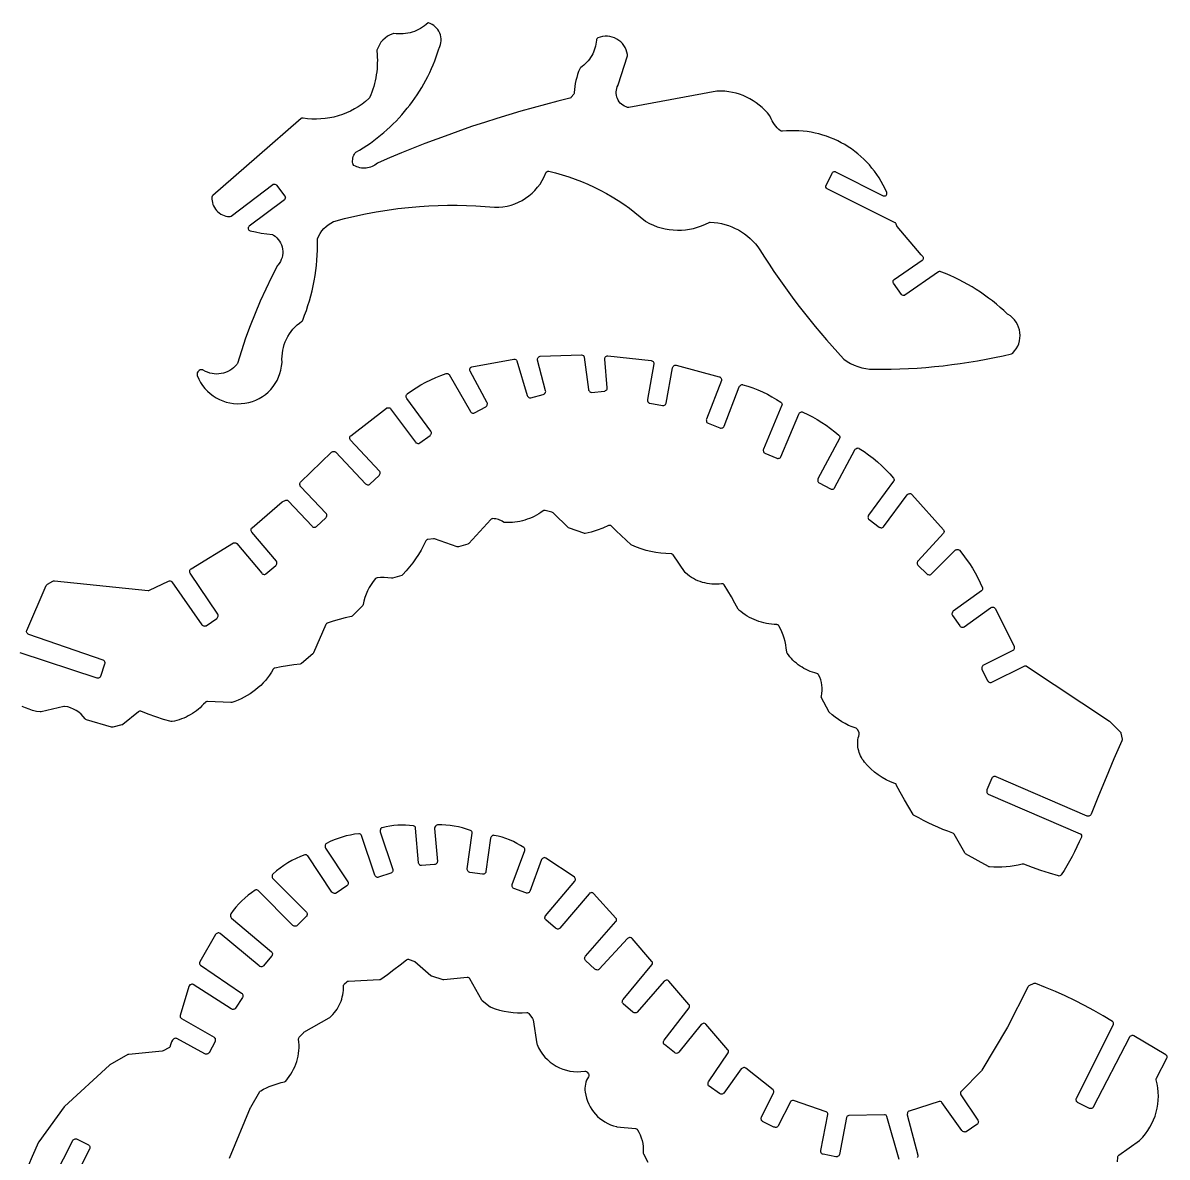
# Model space of a CAD drawing. Header units: millimetres. Extents: x -589 to -2, y 2 to 749.
# Drawn here: x -196.9 to -15.7, y 569.4 to 749 of the extents above; entities that cross this region are included whole.
import ezdxf

# ---------------------------------------------------------------- set-up
doc = ezdxf.new("R2010")
doc.units = ezdxf.units.MM
doc.header["$MEASUREMENT"] = 0

msp = doc.modelspace()

# ---------------------------------------------------------------- linework, layer by layer
for points in [[(-169.27, 693.27), (-169.25, 693.18), (-169.01, 692.62), (-168.72, 692.09), (-168.4, 691.6), (-168.03, 691.13), (-167.64, 690.7), (-167.2, 690.31), (-166.74, 689.96), (-166.25, 689.65), (-165.74, 689.38), (-165.21, 689.15), (-164.65, 688.97), (-164.08, 688.83), (-163.5, 688.74), (-162.91, 688.7), (-162.31, 688.72), (-161.7, 688.79), (-161.1, 688.9), (-160.53, 689.07), (-159.97, 689.28), (-159.44, 689.54), (-158.94, 689.84), (-158.47, 690.18), (-158.03, 690.56), (-157.62, 690.97), (-157.25, 691.41), (-156.92, 691.89), (-156.62, 692.39), (-156.37, 692.92), (-156.16, 693.47), (-156, 694.04), (-155.89, 694.63), (-155.83, 695.24), (-155.82, 695.29), (-155.84, 695.77), (-155.83, 696.24), (-155.78, 696.71), (-155.71, 697.18), (-155.61, 697.63), (-155.48, 698.08), (-155.32, 698.52), (-155.13, 698.95), (-154.91, 699.36), (-154.67, 699.76), (-154.4, 700.14), (-154.11, 700.5), (-153.79, 700.85), (-153.45, 701.18), (-153.08, 701.48), (-152.69, 701.76), (-152.61, 701.84), (-152.55, 701.94), (-152.25, 702.7), (-151.97, 703.47), (-151.72, 704.24), (-151.48, 705.02), (-151.26, 705.8), (-151.06, 706.59), (-150.88, 707.39), (-150.73, 708.18), (-150.59, 708.98), (-150.48, 709.79), (-150.38, 710.6), (-150.31, 711.41), (-150.25, 712.22), (-150.22, 713.03), (-150.21, 713.85), (-150.22, 714.66), (-150.2, 714.82), (-150.01, 715.26), (-149.77, 715.67), (-149.51, 716.06), (-149.2, 716.43), (-148.86, 716.76), (-148.5, 717.05), (-148.1, 717.31), (-147.68, 717.54), (-147.61, 717.56), (-145.95, 718.01), (-144.28, 718.41), (-142.59, 718.77), (-140.9, 719.09), (-139.2, 719.37), (-137.5, 719.6), (-135.79, 719.79), (-134.07, 719.94), (-132.58, 720.04), (-131.1, 720.1), (-129.61, 720.13), (-128.12, 720.13), (-126.63, 720.09), (-125.14, 720.03), (-123.66, 719.93), (-122.18, 719.8), (-121.51, 719.81), (-120.85, 719.88), (-120.2, 719.99), (-119.57, 720.15), (-118.96, 720.35), (-118.37, 720.61), (-117.79, 720.9), (-117.25, 721.24), (-116.73, 721.61), (-116.24, 722.03), (-115.78, 722.48), (-115.36, 722.97), (-114.97, 723.49), (-114.62, 724.05), (-114.31, 724.63), (-114.05, 725.25), (-113.98, 725.37), (-113.86, 725.46), (-113.73, 725.51), (-113.58, 725.5), (-112.52, 725.24), (-111.47, 724.94), (-110.43, 724.62), (-109.4, 724.26), (-108.39, 723.87), (-107.39, 723.45), (-106.4, 723), (-105.43, 722.51), (-104.47, 722), (-103.53, 721.46), (-102.61, 720.89), (-101.7, 720.29), (-100.82, 719.66), (-99.95, 719), (-99.1, 718.31), (-98.28, 717.6), (-98.21, 717.55), (-97.63, 717.24), (-97.03, 716.96), (-96.41, 716.73), (-95.79, 716.54), (-95.16, 716.39), (-94.52, 716.28), (-93.88, 716.21), (-93.23, 716.18), (-92.58, 716.19), (-91.94, 716.24), (-91.3, 716.34), (-90.66, 716.47), (-90.03, 716.64), (-89.41, 716.86), (-88.8, 717.11), (-88.21, 717.41), (-88.11, 717.44), (-88.01, 717.45), (-87.42, 717.41), (-86.84, 717.34), (-86.26, 717.23), (-85.7, 717.09), (-85.14, 716.92), (-84.6, 716.71), (-84.08, 716.47), (-83.56, 716.21), (-83.07, 715.91), (-82.59, 715.59), (-82.13, 715.24), (-81.69, 714.86), (-81.28, 714.45), (-80.88, 714.02), (-80.51, 713.56), (-80.17, 713.08), (-79.44, 711.92), (-78.69, 710.78), (-77.94, 709.65), (-77.16, 708.52), (-76.38, 707.41), (-75.58, 706.3), (-74.77, 705.2), (-73.95, 704.12), (-73.11, 703.04), (-72.26, 701.97), (-71.4, 700.92), (-70.53, 699.87), (-69.64, 698.84), (-68.74, 697.81), (-67.83, 696.79), (-66.9, 695.79), (-66.85, 695.75), (-66.33, 695.39), (-65.79, 695.07), (-65.22, 694.8), (-64.63, 694.58), (-64.03, 694.41), (-63.41, 694.28), (-62.79, 694.2), (-62.15, 694.18), (-60.77, 694.17), (-59.4, 694.19), (-58.02, 694.22), (-56.64, 694.28), (-55.27, 694.36), (-53.9, 694.46), (-52.53, 694.58), (-51.16, 694.73), (-49.79, 694.89), (-48.43, 695.07), (-47.06, 695.28), (-45.71, 695.51), (-44.35, 695.75), (-43, 696.02), (-41.65, 696.31), (-40.31, 696.62), (-40.21, 696.66), (-40.12, 696.72), (-39.82, 697.06), (-39.56, 697.42), (-39.34, 697.8), (-39.17, 698.21), (-39.05, 698.64), (-38.98, 699.08), (-38.95, 699.52), (-38.98, 699.97), (-39.06, 700.42), (-39.19, 700.84), (-39.37, 701.25), (-39.59, 701.63), (-39.85, 701.99), (-40.16, 702.31), (-40.5, 702.6), (-40.87, 702.85), (-40.94, 702.9), (-41.51, 703.44), (-42.1, 703.96), (-42.7, 704.47), (-43.32, 704.97), (-43.94, 705.44), (-44.58, 705.91), (-45.23, 706.35), (-45.89, 706.78), (-46.56, 707.2), (-47.23, 707.59), (-47.92, 707.97), (-48.62, 708.33), (-49.33, 708.68), (-50.05, 709.01), (-50.77, 709.32), (-51.51, 709.61), (-51.6, 709.64), (-51.69, 709.64), (-51.79, 709.62), (-51.87, 709.57), (-57.2, 705.9), (-57.27, 705.86), (-57.35, 705.84), (-57.5, 705.84), (-57.64, 705.89), (-57.7, 705.94), (-57.76, 706), (-59, 707.81), (-59.04, 707.88), (-59.06, 707.95), (-59.07, 708.03), (-59.07, 708.11), (-59.05, 708.19), (-59.01, 708.26), (-58.96, 708.32), (-58.9, 708.36), (-54.44, 711.44), (-54.37, 711.5), (-54.32, 711.57), (-54.28, 711.65), (-54.27, 711.74), (-54.27, 711.83), (-54.3, 711.92), (-54.34, 712), (-54.4, 712.07), (-54.57, 712.22), (-54.61, 712.26), (-58.41, 716.76), (-58.46, 716.82), (-58.49, 716.89), (-58.56, 717.12), (-58.59, 717.19), (-58.64, 717.26), (-58.7, 717.32), (-58.76, 717.36), (-69.51, 722.74), (-69.58, 722.78), (-69.63, 722.84), (-69.71, 722.97), (-69.73, 723.12), (-69.72, 723.19), (-69.69, 723.27), (-68.72, 725.23), (-68.67, 725.3), (-68.62, 725.36), (-68.55, 725.41), (-68.48, 725.44), (-68.4, 725.46), (-68.32, 725.46), (-68.25, 725.45), (-68.18, 725.42), (-60.62, 721.64), (-60.51, 721.61), (-60.4, 721.61), (-60.29, 721.63), (-60.19, 721.69), (-60.11, 721.78), (-60.06, 721.89), (-60.04, 722), (-60.06, 722.12), (-60.33, 722.73), (-60.63, 723.32), (-60.94, 723.89), (-61.28, 724.45), (-61.63, 724.99), (-62.01, 725.51), (-62.41, 726.02), (-62.82, 726.5), (-63.25, 726.97), (-63.7, 727.43), (-64.17, 727.86), (-64.65, 728.27), (-65.15, 728.66), (-65.66, 729.04), (-66.18, 729.39), (-66.72, 729.72), (-67.27, 730.03), (-67.84, 730.32), (-68.41, 730.58), (-69, 730.82), (-69.59, 731.04), (-70.2, 731.24), (-70.81, 731.41), (-71.43, 731.56), (-72.06, 731.69), (-72.69, 731.79), (-73.33, 731.86), (-73.98, 731.91), (-74.63, 731.93), (-75.29, 731.93), (-75.94, 731.9), (-76.6, 731.84), (-76.75, 731.85), (-76.88, 731.92), (-77.16, 732.14), (-77.41, 732.38), (-77.65, 732.64), (-77.87, 732.91), (-78.06, 733.2), (-78.24, 733.51), (-78.39, 733.83), (-78.52, 734.16), (-78.58, 734.26), (-78.96, 734.73), (-79.37, 735.18), (-79.8, 735.59), (-80.26, 735.99), (-80.73, 736.35), (-81.22, 736.68), (-81.74, 736.98), (-82.27, 737.25), (-82.81, 737.49), (-83.37, 737.69), (-83.93, 737.86), (-84.51, 738), (-85.1, 738.1), (-85.7, 738.17), (-86.3, 738.2), (-86.91, 738.2), (-86.97, 738.19), (-100.93, 735.6), (-101.1, 735.62), (-101.36, 735.7), (-101.62, 735.82), (-101.85, 735.96), (-102.07, 736.12), (-102.27, 736.31), (-102.45, 736.52), (-102.6, 736.75), (-102.72, 737), (-102.82, 737.26), (-102.88, 737.53), (-102.92, 737.8), (-102.92, 738.08), (-102.89, 738.35), (-102.83, 738.62), (-102.74, 738.88), (-102.62, 739.13), (-102.58, 739.21), (-101.15, 743.79), (-101.14, 743.89), (-101.15, 743.98), (-101.22, 744.36), (-101.34, 744.73), (-101.5, 745.08), (-101.7, 745.4), (-101.93, 745.71), (-102.2, 745.98), (-102.5, 746.23), (-102.82, 746.44), (-103.17, 746.61), (-103.54, 746.74), (-103.91, 746.83), (-104.29, 746.87), (-104.67, 746.87), (-105.06, 746.83), (-105.43, 746.75), (-105.8, 746.62), (-105.9, 746.56), (-105.97, 746.48), (-106.03, 746.39), (-106.05, 746.28), (-106.08, 745.95), (-106.13, 745.62), (-106.2, 745.31), (-106.28, 744.99), (-106.39, 744.68), (-106.51, 744.38), (-106.64, 744.09), (-106.79, 743.81), (-106.96, 743.53), (-107.14, 743.27), (-107.34, 743.01), (-107.56, 742.77), (-107.78, 742.54), (-108.02, 742.32), (-108.28, 742.11), (-108.54, 741.92), (-108.62, 741.84), (-108.68, 741.74), (-108.87, 741.29), (-109.03, 740.82), (-109.17, 740.36), (-109.29, 739.88), (-109.39, 739.41), (-109.47, 738.92), (-109.53, 738.44), (-109.56, 737.95), (-109.59, 737.83), (-109.64, 737.73), (-110.02, 737.24), (-110.11, 737.15), (-110.23, 737.09), (-112.18, 736.6), (-114.12, 736.1), (-116.06, 735.57), (-117.99, 735.02), (-119.92, 734.45), (-121.84, 733.86), (-123.75, 733.25), (-125.65, 732.62), (-127.55, 731.97), (-129.44, 731.29), (-131.33, 730.6), (-133.2, 729.89), (-135.07, 729.15), (-136.93, 728.4), (-138.79, 727.63), (-140.63, 726.83), (-140.73, 726.78), (-140.93, 726.62), (-141.14, 726.48), (-141.36, 726.35), (-141.58, 726.24), (-141.81, 726.16), (-142.05, 726.09), (-142.29, 726.03), (-142.53, 726), (-142.77, 725.99), (-143.02, 726), (-143.26, 726.02), (-143.51, 726.07), (-143.75, 726.13), (-143.98, 726.22), (-144.21, 726.32), (-144.44, 726.44), (-144.55, 726.56), (-144.59, 726.63), (-144.62, 726.71), (-144.65, 726.93), (-144.66, 727.16), (-144.64, 727.38), (-144.61, 727.6), (-144.55, 727.82), (-144.47, 728.03), (-144.36, 728.23), (-144.24, 728.42), (-144.19, 728.48), (-144.12, 728.52), (-143.54, 728.87), (-142.96, 729.22), (-142.39, 729.59), (-141.84, 729.98), (-141.29, 730.37), (-140.75, 730.78), (-140.23, 731.2), (-139.71, 731.63), (-139.21, 732.07), (-138.71, 732.52), (-138.23, 732.99), (-137.76, 733.46), (-137.3, 733.95), (-136.85, 734.44), (-136.42, 734.95), (-135.99, 735.47), (-135.58, 735.99), (-135.18, 736.53), (-134.79, 737.07), (-134.42, 737.63), (-134.06, 738.19), (-133.71, 738.76), (-133.37, 739.34), (-133.05, 739.93), (-132.74, 740.53), (-132.45, 741.13), (-132.17, 741.75), (-131.9, 742.37), (-131.65, 742.99), (-131.41, 743.63), (-131.19, 744.27), (-130.98, 744.91), (-130.96, 744.98), (-130.83, 745.26), (-130.73, 745.56), (-130.67, 745.86), (-130.64, 746.17), (-130.64, 746.48), (-130.68, 746.79), (-130.75, 747.09), (-130.86, 747.38), (-130.99, 747.66), (-131.16, 747.93), (-131.35, 748.17), (-131.57, 748.38), (-131.81, 748.58), (-132.07, 748.74), (-132.35, 748.88), (-132.65, 748.98), (-132.68, 748.99), (-132.71, 748.98), (-132.99, 748.74), (-133.28, 748.51), (-133.58, 748.3), (-133.89, 748.11), (-134.21, 747.94), (-134.54, 747.78), (-134.87, 747.64), (-135.21, 747.53), (-135.56, 747.43), (-135.92, 747.35), (-136.28, 747.29), (-136.64, 747.25), (-137, 747.24), (-137.37, 747.24), (-137.73, 747.26), (-138.1, 747.31), (-138.2, 747.31), (-138.29, 747.28), (-138.73, 747.1), (-139.14, 746.87), (-139.51, 746.59), (-139.85, 746.28), (-140.16, 745.93), (-140.42, 745.54), (-140.63, 745.12), (-140.8, 744.68), (-140.81, 744.6), (-140.81, 744.52), (-140.77, 744.05), (-140.74, 743.58), (-140.73, 743.11), (-140.74, 742.64), (-140.76, 742.17), (-140.79, 741.7), (-140.84, 741.23), (-140.91, 740.76), (-140.99, 740.3), (-141.08, 739.84), (-141.19, 739.38), (-141.31, 738.93), (-141.45, 738.48), (-141.61, 738.03), (-141.77, 737.59), (-141.96, 737.15), (-142.06, 737.03), (-142.6, 736.56), (-143.16, 736.13), (-143.75, 735.73), (-144.35, 735.37), (-144.97, 735.04), (-145.61, 734.75), (-146.26, 734.49), (-146.92, 734.27), (-147.6, 734.09), (-148.28, 733.95), (-148.98, 733.85), (-149.68, 733.79), (-150.38, 733.76), (-151.09, 733.78), (-151.79, 733.83), (-152.5, 733.93), (-152.59, 733.93), (-152.67, 733.92), (-152.75, 733.89), (-152.82, 733.84), (-159.81, 727.76), (-166.78, 721.68), (-166.84, 721.62), (-166.88, 721.55), (-166.93, 721.4), (-166.93, 721.11), (-166.9, 720.83), (-166.84, 720.54), (-166.76, 720.27), (-166.66, 720.01), (-166.52, 719.75), (-166.37, 719.51), (-166.18, 719.29), (-165.98, 719.08), (-165.76, 718.9), (-165.52, 718.74), (-165.27, 718.6), (-165, 718.49), (-164.73, 718.41), (-164.45, 718.35), (-164.16, 718.32), (-164.02, 718.34), (-163.9, 718.41), (-157.28, 723.4), (-157.21, 723.44), (-157.13, 723.47), (-156.98, 723.48), (-156.83, 723.43), (-156.77, 723.39), (-156.71, 723.33), (-155.39, 721.57), (-155.34, 721.5), (-155.32, 721.43), (-155.3, 721.35), (-155.31, 721.27), (-155.32, 721.2), (-155.36, 721.13), (-155.4, 721.07), (-155.46, 721.01), (-161.03, 716.79), (-161.11, 716.72), (-161.17, 716.62), (-161.19, 716.51), (-161.18, 716.4), (-161.14, 716.29), (-161.08, 716.2), (-160.99, 716.13), (-160.88, 716.09), (-160.01, 715.9), (-159.13, 715.73), (-158.24, 715.59), (-157.35, 715.47), (-157.26, 715.45), (-157.18, 715.41), (-156.9, 715.21), (-156.65, 714.98), (-156.42, 714.73), (-156.22, 714.46), (-156.05, 714.17), (-155.91, 713.86), (-155.81, 713.54), (-155.74, 713.2), (-155.71, 712.86), (-155.71, 712.52), (-155.75, 712.18), (-155.83, 711.85), (-155.94, 711.53), (-156.09, 711.22), (-156.26, 710.93), (-156.47, 710.66), (-156.52, 710.59), (-157.49, 708.73), (-158.4, 706.83), (-159.27, 704.92), (-160.09, 702.99), (-160.87, 701.04), (-161.59, 699.07), (-162.27, 697.08), (-162.9, 695.07), (-162.93, 695), (-162.97, 694.93), (-163.23, 694.65), (-163.5, 694.39), (-163.79, 694.16), (-164.1, 693.96), (-164.43, 693.79), (-164.77, 693.66), (-165.11, 693.55), (-165.47, 693.47), (-165.82, 693.42), (-166.19, 693.41), (-166.55, 693.43), (-166.91, 693.48), (-167.27, 693.56), (-167.62, 693.68), (-167.97, 693.83), (-168.3, 694.01), (-168.38, 694.06), (-168.47, 694.08), (-168.63, 694.08), (-168.79, 694.05), (-168.94, 693.98), (-169.07, 693.88), (-169.17, 693.74), (-169.24, 693.6), (-169.27, 693.44), (-169.27, 693.27)], [(-126.08, 694.2), (-126.05, 694.32), (-125.98, 694.43), (-125.88, 694.5), (-125.77, 694.54), (-119.1, 695.77), (-118.95, 695.76), (-118.81, 695.71), (-118.7, 695.61), (-118.64, 695.48), (-117, 690.01), (-116.96, 689.92), (-116.91, 689.84), (-116.81, 689.74), (-116.73, 689.68), (-116.63, 689.64), (-116.53, 689.63), (-116.43, 689.64), (-114.47, 690.17), (-114.37, 690.21), (-114.28, 690.27), (-114.19, 690.36), (-114.13, 690.44), (-114.09, 690.54), (-114.08, 690.64), (-114.09, 690.74), (-115.37, 695.6), (-115.39, 695.72), (-115.36, 695.83), (-115.32, 695.94), (-115.26, 696.05), (-115.18, 696.13), (-115.08, 696.19), (-114.96, 696.22), (-108.39, 696.45), (-108.24, 696.42), (-108.11, 696.35), (-108.02, 696.23), (-107.98, 696.09), (-107.32, 690.96), (-107.29, 690.87), (-107.25, 690.79), (-107.16, 690.69), (-107.09, 690.61), (-107.01, 690.55), (-106.91, 690.52), (-106.8, 690.51), (-104.79, 690.7), (-104.69, 690.72), (-104.59, 690.78), (-104.49, 690.85), (-104.41, 690.92), (-104.36, 691), (-104.33, 691.1), (-104.32, 691.2), (-104.73, 695.77), (-104.72, 695.87), (-104.69, 695.98), (-104.64, 696.09), (-104.56, 696.19), (-104.47, 696.26), (-104.36, 696.29), (-104.23, 696.29), (-97.37, 695.54), (-97.26, 695.51), (-97.17, 695.45), (-97.08, 695.37), (-97, 695.3), (-96.95, 695.2), (-96.93, 695.1), (-96.93, 695), (-97.95, 689.35), (-97.96, 689.25), (-97.94, 689.15), (-97.88, 689.02), (-97.84, 688.93), (-97.77, 688.86), (-97.68, 688.8), (-97.58, 688.77), (-95.58, 688.41), (-95.48, 688.41), (-95.38, 688.43), (-95.25, 688.47), (-95.16, 688.52), (-95.09, 688.59), (-95.03, 688.68), (-95, 688.77), (-93.99, 694.39), (-93.95, 694.49), (-93.89, 694.58), (-93.82, 694.67), (-93.73, 694.74), (-93.63, 694.79), (-93.53, 694.81), (-93.41, 694.8), (-86.61, 692.99), (-86.5, 692.95), (-86.41, 692.88), (-86.34, 692.79), (-86.28, 692.7), (-86.24, 692.59), (-86.23, 692.49), (-86.26, 692.38), (-88.62, 686.25), (-88.65, 686.14), (-88.64, 686.04), (-88.62, 685.93), (-88.59, 685.82), (-88.54, 685.73), (-88.46, 685.66), (-88.37, 685.61), (-86.48, 684.88), (-86.38, 684.85), (-86.28, 684.85), (-86.15, 684.88), (-86.05, 684.91), (-85.96, 684.96), (-85.89, 685.04), (-85.84, 685.13), (-83.43, 691.38), (-83.38, 691.48), (-83.31, 691.56), (-83.19, 691.65), (-83.11, 691.7), (-83.03, 691.73), (-82.93, 691.74), (-82.84, 691.72), (-82.05, 691.48), (-81.26, 691.21), (-80.49, 690.9), (-79.73, 690.57), (-78.98, 690.21), (-78.25, 689.82), (-77.53, 689.4), (-76.83, 688.95), (-76.73, 688.85), (-76.67, 688.73), (-76.66, 688.6), (-76.68, 688.46), (-79.59, 681.5), (-79.62, 681.4), (-79.62, 681.3), (-79.6, 681.18), (-79.58, 681.07), (-79.52, 680.98), (-79.45, 680.91), (-79.36, 680.86), (-77.5, 680.08), (-77.39, 680.05), (-77.28, 680.05), (-77.16, 680.07), (-77.05, 680.09), (-76.96, 680.15), (-76.89, 680.22), (-76.83, 680.31), (-74.01, 687.08), (-73.95, 687.18), (-73.87, 687.26), (-73.76, 687.34), (-73.66, 687.39), (-73.56, 687.42), (-73.45, 687.41), (-73.35, 687.39), (-72.58, 687.02), (-71.83, 686.63), (-71.09, 686.21), (-70.36, 685.76), (-69.66, 685.29), (-68.97, 684.79), (-68.3, 684.26), (-67.65, 683.71), (-67.56, 683.6), (-67.52, 683.48), (-67.52, 683.35), (-67.57, 683.22), (-70.96, 676.84), (-70.99, 676.75), (-71, 676.64), (-71, 676.51), (-70.98, 676.41), (-70.94, 676.32), (-70.88, 676.24), (-70.8, 676.17), (-68.99, 675.23), (-68.9, 675.19), (-68.79, 675.18), (-68.67, 675.19), (-68.56, 675.2), (-68.47, 675.25), (-68.39, 675.31), (-68.33, 675.39), (-65.11, 681.41), (-65.05, 681.51), (-64.96, 681.58), (-64.82, 681.65), (-64.72, 681.69), (-64.62, 681.7), (-64.52, 681.69), (-64.42, 681.64), (-63.67, 681.14), (-62.94, 680.62), (-62.23, 680.07), (-61.54, 679.49), (-60.87, 678.88), (-60.22, 678.26), (-59.6, 677.6), (-59, 676.93), (-58.93, 676.81), (-58.9, 676.68), (-58.92, 676.55), (-58.98, 676.43), (-62.96, 671.06), (-63.01, 670.97), (-63.04, 670.87), (-63.05, 670.74), (-63.04, 670.64), (-63.01, 670.54), (-62.96, 670.45), (-62.88, 670.38), (-61.26, 669.17), (-61.16, 669.12), (-61.06, 669.09), (-60.94, 669.08), (-60.83, 669.08), (-60.73, 669.11), (-60.64, 669.17), (-60.57, 669.24), (-56.82, 674.28), (-56.75, 674.37), (-56.65, 674.43), (-56.53, 674.46), (-56.42, 674.49), (-56.3, 674.48), (-56.2, 674.44), (-56.11, 674.36), (-51.09, 668.75), (-51.01, 668.62), (-50.99, 668.48), (-51.02, 668.34), (-51.1, 668.21), (-55.12, 663.86), (-55.18, 663.78), (-55.22, 663.69), (-55.25, 663.55), (-55.26, 663.45), (-55.24, 663.35), (-55.2, 663.25), (-55.14, 663.17), (-53.7, 661.75), (-53.61, 661.69), (-53.51, 661.65), (-53.38, 661.61), (-53.28, 661.6), (-53.19, 661.62), (-53.1, 661.66), (-53.02, 661.72), (-49.3, 665.49), (-49.21, 665.56), (-49.1, 665.59), (-48.95, 665.63), (-48.84, 665.64), (-48.74, 665.62), (-48.64, 665.57), (-48.56, 665.5), (-48.01, 664.82), (-47.49, 664.12), (-46.99, 663.4), (-46.52, 662.67), (-46.08, 661.92), (-45.66, 661.15), (-45.28, 660.37), (-44.92, 659.57), (-44.89, 659.43), (-44.9, 659.3), (-44.96, 659.18), (-45.06, 659.08), (-49.54, 655.86), (-49.62, 655.79), (-49.67, 655.7), (-49.72, 655.57), (-49.75, 655.47), (-49.75, 655.37), (-49.73, 655.27), (-49.68, 655.18), (-48.5, 653.53), (-48.43, 653.46), (-48.33, 653.41), (-48.22, 653.36), (-48.12, 653.33), (-48.02, 653.32), (-47.92, 653.35), (-47.83, 653.39), (-43.63, 656.41), (-43.53, 656.46), (-43.42, 656.48), (-43.29, 656.49), (-43.18, 656.48), (-43.07, 656.44), (-42.98, 656.36), (-42.91, 656.27), (-39.92, 650.32), (-39.88, 650.23), (-39.88, 650.14), (-39.88, 650), (-39.89, 649.89), (-39.93, 649.79), (-40, 649.71), (-40.09, 649.65), (-44.75, 647.31), (-44.85, 647.25), (-44.92, 647.17), (-44.98, 647.07), (-45.02, 646.98), (-45.04, 646.87), (-45.04, 646.77), (-45.01, 646.67), (-44.1, 644.86), (-44.04, 644.77), (-43.96, 644.7), (-43.85, 644.64), (-43.76, 644.59), (-43.66, 644.57), (-43.55, 644.58), (-43.46, 644.61), (-38.32, 647.18), (-38.22, 647.21), (-38.12, 647.22), (-38.02, 647.2), (-37.93, 647.16), (-24.81, 638.43), (-24.75, 638.38), (-23.1, 636.78), (-23.03, 636.68), (-22.99, 636.56), (-22.81, 635.6), (-22.8, 635.48), (-22.83, 635.36), (-24.09, 632.47), (-25.33, 629.56), (-26.54, 626.64), (-27.72, 623.71), (-27.78, 623.61), (-27.86, 623.53), (-27.96, 623.47), (-28.05, 623.42), (-28.15, 623.39), (-28.25, 623.39), (-28.35, 623.42), (-42.76, 629.66), (-42.87, 629.69), (-42.98, 629.7), (-43.1, 629.67), (-43.2, 629.65), (-43.29, 629.6), (-43.37, 629.53), (-43.42, 629.44), (-44.22, 627.58), (-44.25, 627.48), (-44.25, 627.38), (-44.24, 627.25), (-44.21, 627.15), (-44.17, 627.06), (-44.1, 626.98), (-44.01, 626.92), (-29.46, 620.64), (-29.39, 620.6), (-29.33, 620.55), (-29.24, 620.42), (-29.22, 620.34), (-29.22, 620.26), (-29.24, 620.11), (-29.59, 619.33), (-29.95, 618.56), (-30.32, 617.79), (-30.72, 617.04), (-31.13, 616.29), (-31.55, 615.56), (-32, 614.83), (-32.46, 614.11), (-32.54, 614.01), (-32.65, 613.95), (-32.77, 613.93), (-32.9, 613.95), (-34.28, 614.38), (-35.65, 614.83), (-37.02, 615.31), (-38.38, 615.81), (-38.49, 615.83), (-38.61, 615.82), (-39.24, 615.68), (-39.89, 615.56), (-40.53, 615.46), (-41.18, 615.39), (-41.84, 615.35), (-42.49, 615.33), (-43.14, 615.34), (-43.8, 615.38), (-43.89, 615.4), (-43.97, 615.43), (-45.62, 616.35), (-47.58, 617.45), (-47.67, 617.51), (-47.73, 617.6), (-49.4, 620.55), (-49.49, 620.65), (-49.62, 620.72), (-50.41, 621.02), (-51.19, 621.33), (-51.97, 621.66), (-52.74, 622), (-53.51, 622.36), (-54.26, 622.74), (-55.01, 623.13), (-55.75, 623.53), (-55.84, 623.6), (-55.9, 623.67), (-56.6, 624.84), (-57.27, 626.01), (-57.93, 627.2), (-58.56, 628.4), (-58.6, 628.46), (-58.66, 628.52), (-58.79, 628.6), (-59.49, 628.86), (-60.16, 629.18), (-60.81, 629.54), (-61.44, 629.94), (-62.03, 630.39), (-62.58, 630.89), (-63.11, 631.42), (-63.59, 631.99), (-63.77, 632.22), (-63.94, 632.46), (-64.09, 632.71), (-64.22, 632.97), (-64.34, 633.24), (-64.44, 633.51), (-64.52, 633.78), (-64.58, 634.06), (-64.63, 634.35), (-64.66, 634.63), (-64.66, 634.92), (-64.66, 635.21), (-64.63, 635.5), (-64.58, 635.79), (-64.52, 636.08), (-64.43, 636.36), (-64.42, 636.44), (-64.42, 636.52), (-64.46, 636.67), (-64.72, 637.14), (-64.81, 637.25), (-64.94, 637.33), (-65.53, 637.54), (-66.11, 637.79), (-66.67, 638.07), (-67.21, 638.37), (-67.74, 638.71), (-68.24, 639.08), (-68.73, 639.47), (-69.2, 639.89), (-69.24, 639.94), (-69.27, 639.99), (-70.41, 642.16), (-70.44, 642.29), (-70.43, 642.43), (-70.35, 642.86), (-70.31, 643.3), (-70.3, 643.73), (-70.34, 644.16), (-70.42, 644.58), (-70.53, 645), (-70.68, 645.4), (-70.87, 645.8), (-70.92, 645.87), (-70.98, 645.93), (-71.05, 645.97), (-71.12, 646), (-71.48, 646.09), (-71.84, 646.2), (-72.18, 646.32), (-72.52, 646.47), (-72.85, 646.62), (-73.18, 646.79), (-73.49, 646.98), (-73.8, 647.17), (-74.09, 647.39), (-74.38, 647.61), (-74.66, 647.85), (-74.92, 648.11), (-75.17, 648.37), (-75.42, 648.65), (-75.64, 648.94), (-75.86, 649.24), (-75.91, 649.34), (-75.92, 649.45), (-75.98, 649.99), (-76.06, 650.52), (-76.17, 651.05), (-76.31, 651.57), (-76.48, 652.09), (-76.68, 652.59), (-76.9, 653.08), (-77.16, 653.56), (-77.23, 653.63), (-77.31, 653.69), (-77.4, 653.73), (-77.5, 653.75), (-77.91, 653.77), (-78.32, 653.8), (-78.73, 653.86), (-79.13, 653.93), (-79.53, 654.02), (-79.92, 654.12), (-80.31, 654.25), (-80.7, 654.38), (-81.07, 654.54), (-81.44, 654.71), (-81.81, 654.89), (-82.16, 655.1), (-82.51, 655.31), (-82.85, 655.54), (-83.18, 655.79), (-83.5, 656.05), (-83.56, 656.11), (-83.6, 656.18), (-84.12, 657.16), (-84.67, 658.13), (-85.24, 659.09), (-85.83, 660.03), (-85.9, 660.12), (-85.99, 660.18), (-86.1, 660.21), (-86.22, 660.21), (-86.61, 660.16), (-86.99, 660.14), (-87.38, 660.13), (-87.76, 660.15), (-88.15, 660.19), (-88.52, 660.25), (-88.9, 660.33), (-89.27, 660.43), (-89.63, 660.54), (-89.99, 660.68), (-90.34, 660.84), (-90.68, 661.02), (-91.01, 661.21), (-91.33, 661.43), (-91.64, 661.66), (-91.94, 661.91), (-92, 661.99), (-93.89, 664.78), (-93.96, 664.86), (-94.04, 664.91), (-94.13, 664.95), (-94.23, 664.96), (-95.03, 664.98), (-95.83, 665.04), (-96.63, 665.14), (-97.42, 665.29), (-98.19, 665.48), (-98.96, 665.72), (-99.72, 665.99), (-100.45, 666.31), (-100.54, 666.38), (-101.34, 667.1), (-102.13, 667.83), (-102.9, 668.57), (-103.66, 669.33), (-103.76, 669.41), (-103.87, 669.45), (-104, 669.45), (-104.12, 669.41), (-105.02, 669.02), (-105.94, 668.68), (-106.88, 668.4), (-107.84, 668.17), (-107.95, 668.16), (-108.05, 668.19), (-110.32, 669), (-110.46, 669.08), (-112.92, 671.45), (-113, 671.51), (-113.09, 671.55), (-114.16, 671.8), (-114.25, 671.81), (-114.34, 671.81), (-114.43, 671.78), (-114.5, 671.74), (-114.83, 671.5), (-115.17, 671.28), (-115.52, 671.07), (-115.88, 670.88), (-116.24, 670.71), (-116.62, 670.55), (-116.99, 670.41), (-117.38, 670.28), (-117.76, 670.18), (-118.16, 670.08), (-118.55, 670.01), (-118.95, 669.96), (-119.36, 669.92), (-119.76, 669.9), (-120.17, 669.9), (-120.58, 669.91), (-120.68, 669.93), (-120.78, 669.97), (-120.97, 670.09), (-121.16, 670.2), (-121.36, 670.29), (-121.57, 670.36), (-121.78, 670.42), (-122, 670.47), (-122.22, 670.5), (-122.44, 670.52), (-122.53, 670.51), (-122.61, 670.48), (-122.69, 670.44), (-122.76, 670.38), (-126.27, 666.59), (-126.35, 666.52), (-126.43, 666.48), (-127.86, 666.04), (-127.99, 666.03), (-128.11, 666.06), (-131.68, 667.3), (-131.85, 667.32), (-132.73, 667.22), (-132.84, 667.19), (-132.92, 667.14), (-133, 667.07), (-133.05, 666.99), (-133.41, 666.26), (-133.8, 665.54), (-134.22, 664.85), (-134.67, 664.17), (-135.14, 663.51), (-135.64, 662.87), (-136.16, 662.25), (-136.72, 661.65), (-136.79, 661.58), (-136.88, 661.53), (-138.34, 661.09), (-138.43, 661.08), (-138.52, 661.08), (-139.08, 661.16), (-139.65, 661.2), (-140.21, 661.2), (-140.77, 661.16), (-140.92, 661.11), (-141.04, 661.02), (-141.39, 660.56), (-141.72, 660.09), (-142.01, 659.59), (-142.27, 659.08), (-142.5, 658.55), (-142.7, 658.01), (-142.85, 657.46), (-142.98, 656.9), (-143.02, 656.79), (-143.09, 656.7), (-144.65, 655.13), (-144.74, 655.06), (-144.84, 655.02), (-145.81, 654.8), (-146.77, 654.55), (-147.72, 654.27), (-148.66, 653.97), (-148.74, 653.94), (-148.81, 653.89), (-148.86, 653.83), (-148.9, 653.76), (-150.84, 649.26), (-150.88, 649.18), (-150.95, 649.11), (-152.74, 647.59), (-152.85, 647.53), (-152.97, 647.5), (-153.97, 647.38), (-154.97, 647.23), (-155.97, 647.06), (-156.96, 646.86), (-157.05, 646.83), (-157.12, 646.79), (-157.18, 646.74), (-157.23, 646.67), (-157.51, 646.2), (-157.81, 645.75), (-158.13, 645.32), (-158.47, 644.9), (-158.83, 644.5), (-159.21, 644.12), (-159.6, 643.76), (-160.01, 643.41), (-160.44, 643.09), (-160.88, 642.78), (-161.34, 642.5), (-161.81, 642.24), (-162.29, 642), (-162.78, 641.78), (-163.29, 641.58), (-163.8, 641.41), (-163.94, 641.39), (-167.65, 641.56), (-167.74, 641.56), (-167.83, 641.53), (-167.91, 641.49), (-167.97, 641.42), (-168.24, 641.14), (-168.51, 640.86), (-168.79, 640.59), (-169.08, 640.34), (-169.39, 640.1), (-169.7, 639.88), (-170.02, 639.66), (-170.35, 639.46), (-170.69, 639.28), (-171.03, 639.11), (-171.39, 638.95), (-171.74, 638.81), (-172.11, 638.68), (-172.48, 638.57), (-172.86, 638.47), (-173.24, 638.39), (-173.32, 638.39), (-173.4, 638.4), (-174.62, 638.74), (-175.82, 639.13), (-177.01, 639.56), (-178.18, 640.03), (-178.28, 640.05), (-178.39, 640.05), (-178.49, 640.01), (-178.58, 639.95), (-181.03, 637.92), (-181.11, 637.88), (-181.19, 637.85), (-182.64, 637.49), (-182.74, 637.49), (-182.84, 637.51), (-186.8, 638.64), (-186.92, 638.7), (-187.01, 638.8), (-187.31, 639.2), (-187.65, 639.55), (-188.02, 639.87), (-188.42, 640.14), (-188.85, 640.37), (-189.3, 640.56), (-189.76, 640.7), (-190.25, 640.78), (-190.4, 640.77), (-193.99, 639.93), (-194.06, 639.91), (-194.13, 639.91), (-194.73, 640.01), (-195.32, 640.15), (-195.89, 640.33), (-196.46, 640.55), (-197, 640.8)], [(-197.34, 649.34), (-185.17, 645.31), (-185.07, 645.29), (-184.97, 645.29), (-184.84, 645.32), (-184.75, 645.35), (-184.66, 645.41), (-184.59, 645.49), (-184.54, 645.58), (-183.89, 647.51), (-183.86, 647.61), (-183.86, 647.71), (-183.9, 647.83), (-183.93, 647.93), (-183.99, 648.02), (-184.06, 648.08), (-184.15, 648.13), (-195.93, 652.2), (-196.03, 652.25), (-196.11, 652.32), (-196.2, 652.41), (-196.25, 652.51), (-196.27, 652.61), (-196.27, 652.72), (-196.25, 652.83), (-193.16, 659.93), (-193.09, 660.04), (-192.98, 660.12), (-192.11, 660.63), (-192, 660.67), (-191.87, 660.68), (-177.02, 659.14), (-176.91, 659.15), (-176.81, 659.19), (-173.79, 660.64), (-173.66, 660.68), (-173.52, 660.67), (-173.39, 660.61), (-173.29, 660.51), (-168.53, 653.73), (-168.46, 653.66), (-168.36, 653.61), (-168.25, 653.56), (-168.15, 653.52), (-168.05, 653.51), (-167.95, 653.53), (-167.86, 653.57), (-166.17, 654.7), (-166.1, 654.77), (-166.03, 654.86), (-165.98, 654.98), (-165.95, 655.08), (-165.94, 655.18), (-165.96, 655.28), (-166.01, 655.37), (-170.37, 661.89), (-170.41, 661.99), (-170.43, 662.1), (-170.43, 662.24), (-170.42, 662.34), (-170.39, 662.44), (-170.33, 662.52), (-170.24, 662.59), (-163.51, 666.66), (-163.38, 666.71), (-163.24, 666.71), (-163.12, 666.67), (-163.01, 666.57), (-159.05, 661.87), (-158.97, 661.8), (-158.88, 661.75), (-158.76, 661.71), (-158.66, 661.69), (-158.56, 661.69), (-158.46, 661.72), (-158.37, 661.77), (-156.81, 663.08), (-156.74, 663.16), (-156.7, 663.26), (-156.65, 663.37), (-156.63, 663.48), (-156.63, 663.58), (-156.66, 663.68), (-156.72, 663.76), (-160.59, 668.37), (-160.66, 668.47), (-160.69, 668.58), (-160.7, 668.71), (-160.71, 668.82), (-160.69, 668.91), (-160.64, 669), (-160.58, 669.07), (-155.79, 673.16), (-155.72, 673.21), (-155.35, 673.41), (-155.22, 673.46), (-155.09, 673.46), (-154.97, 673.42), (-154.86, 673.34), (-151.07, 669.31), (-150.98, 669.23), (-150.88, 669.19), (-150.75, 669.17), (-150.65, 669.15), (-150.55, 669.16), (-150.46, 669.2), (-150.37, 669.26), (-148.9, 670.66), (-148.84, 670.73), (-148.79, 670.82), (-148.76, 670.94), (-148.74, 671.05), (-148.75, 671.15), (-148.78, 671.25), (-148.84, 671.34), (-152.88, 675.59), (-152.94, 675.68), (-152.98, 675.77), (-153.01, 675.9), (-153.02, 676), (-153, 676.1), (-152.96, 676.19), (-152.89, 676.27), (-147.99, 681.02), (-147.9, 681.09), (-147.79, 681.12), (-147.68, 681.15), (-147.58, 681.16), (-147.48, 681.14), (-147.39, 681.1), (-147.31, 681.04), (-142.6, 676.02), (-142.52, 675.96), (-142.42, 675.91), (-142.3, 675.87), (-142.19, 675.86), (-142.09, 675.87), (-141.99, 675.91), (-141.91, 675.97), (-140.43, 677.36), (-140.37, 677.44), (-140.32, 677.53), (-140.28, 677.66), (-140.27, 677.77), (-140.29, 677.87), (-140.32, 677.96), (-140.38, 678.05), (-144.97, 682.94), (-145.04, 683.02), (-145.08, 683.13), (-145.11, 683.24), (-145.11, 683.36), (-145.08, 683.47), (-145.03, 683.56), (-144.94, 683.64), (-139.31, 687.98), (-139.21, 688.04), (-139.1, 688.07), (-138.98, 688.08), (-138.88, 688.08), (-138.78, 688.05), (-138.7, 687.99), (-138.63, 687.92), (-134.69, 682.61), (-134.62, 682.54), (-134.52, 682.49), (-134.41, 682.44), (-134.31, 682.41), (-134.2, 682.4), (-134.1, 682.43), (-134.01, 682.49), (-132.38, 683.7), (-132.31, 683.76), (-132.26, 683.86), (-132.2, 683.96), (-132.18, 684.06), (-132.18, 684.17), (-132.2, 684.27), (-132.26, 684.36), (-136.09, 689.54), (-136.14, 689.64), (-136.17, 689.76), (-136.17, 689.89), (-136.17, 689.99), (-136.14, 690.09), (-136.09, 690.17), (-136.02, 690.25), (-135.31, 690.76), (-134.58, 691.24), (-133.83, 691.69), (-133.07, 692.11), (-132.29, 692.5), (-131.49, 692.86), (-130.68, 693.19), (-129.85, 693.48), (-129.71, 693.5), (-129.58, 693.48), (-129.46, 693.41), (-129.37, 693.31), (-126.01, 687.47), (-125.94, 687.39), (-125.87, 687.32), (-125.75, 687.26), (-125.66, 687.22), (-125.56, 687.2), (-125.46, 687.21), (-125.36, 687.25), (-123.57, 688.22), (-123.49, 688.28), (-123.42, 688.37), (-123.36, 688.47), (-123.32, 688.57), (-123.3, 688.67), (-123.31, 688.77), (-123.35, 688.86), (-126.06, 693.84), (-126.1, 693.96), (-126.11, 694.09), (-126.08, 694.2)], [(-58.1, 569.04), (-60.04, 575.85), (-60.1, 575.97), (-60.19, 576.06), (-60.3, 576.12), (-60.43, 576.14), (-66.07, 576.02), (-66.2, 575.99), (-66.32, 575.93), (-66.4, 575.82), (-66.45, 575.69), (-67.58, 569.86), (-67.61, 569.76), (-67.67, 569.67), (-67.75, 569.6), (-67.85, 569.55), (-67.95, 569.51), (-68.06, 569.49), (-68.16, 569.5), (-70.15, 569.89), (-70.25, 569.91), (-70.34, 569.97), (-70.41, 570.04), (-70.46, 570.14), (-70.51, 570.26), (-70.52, 570.36), (-70.51, 570.47), (-69.42, 576.17), (-69.42, 576.32), (-69.47, 576.45), (-69.56, 576.56), (-69.69, 576.63), (-74.85, 578.38), (-74.99, 578.4), (-75.13, 578.37), (-75.25, 578.29), (-75.33, 578.18), (-77.25, 574.37), (-77.31, 574.28), (-77.39, 574.21), (-77.49, 574.17), (-77.59, 574.15), (-77.71, 574.15), (-77.82, 574.16), (-77.93, 574.2), (-79.73, 575.1), (-79.82, 575.16), (-79.89, 575.24), (-79.93, 575.34), (-79.96, 575.44), (-79.96, 575.56), (-79.95, 575.67), (-79.92, 575.77), (-77.98, 579.6), (-77.94, 579.73), (-77.94, 579.86), (-77.99, 579.99), (-78.08, 580.09), (-82.41, 583.54), (-82.5, 583.59), (-82.61, 583.62), (-82.71, 583.62), (-82.82, 583.59), (-82.94, 583.54), (-83.04, 583.48), (-83.12, 583.41), (-85.88, 579.58), (-85.95, 579.49), (-86.03, 579.44), (-86.14, 579.4), (-86.24, 579.4), (-86.36, 579.41), (-86.47, 579.44), (-86.56, 579.49), (-88.2, 580.67), (-88.28, 580.74), (-88.33, 580.83), (-88.37, 580.92), (-88.37, 581.02), (-88.36, 581.16), (-88.34, 581.26), (-88.3, 581.35), (-85.2, 585.94), (-85.14, 586.06), (-85.13, 586.18), (-85.15, 586.31), (-85.22, 586.42), (-88.71, 590.49), (-88.8, 590.56), (-88.9, 590.6), (-89.02, 590.62), (-89.13, 590.6), (-89.25, 590.56), (-89.36, 590.51), (-89.46, 590.44), (-93.02, 586.03), (-93.1, 585.96), (-93.19, 585.91), (-93.28, 585.88), (-93.39, 585.87), (-93.51, 585.9), (-93.61, 585.93), (-93.7, 585.99), (-95.28, 587.26), (-95.35, 587.34), (-95.4, 587.43), (-95.43, 587.53), (-95.43, 587.64), (-95.4, 587.76), (-95.37, 587.87), (-95.33, 587.95), (-91.38, 593.09), (-91.32, 593.21), (-91.3, 593.35), (-91.32, 593.48), (-91.4, 593.6), (-94.58, 597.32), (-94.67, 597.39), (-94.77, 597.44), (-94.88, 597.45), (-94.99, 597.44), (-95.13, 597.4), (-95.23, 597.35), (-95.31, 597.28), (-99.6, 592.39), (-99.67, 592.32), (-99.77, 592.28), (-99.87, 592.26), (-99.98, 592.26), (-100.09, 592.29), (-100.19, 592.32), (-100.28, 592.38), (-101.82, 593.72), (-101.88, 593.8), (-101.93, 593.89), (-101.95, 593.99), (-101.94, 594.09), (-101.92, 594.22), (-101.88, 594.32), (-101.83, 594.4), (-97.25, 599.9), (-97.18, 600.02), (-97.16, 600.16), (-97.19, 600.3), (-97.27, 600.41), (-100.39, 604.06), (-100.48, 604.13), (-100.57, 604.18), (-100.68, 604.2), (-100.8, 604.19), (-100.92, 604.16), (-101.03, 604.11), (-101.11, 604.04), (-105.61, 599.18), (-105.69, 599.11), (-105.79, 599.07), (-105.89, 599.05), (-106, 599.07), (-106.11, 599.09), (-106.21, 599.13), (-106.3, 599.19), (-107.79, 600.57), (-107.85, 600.65), (-107.89, 600.74), (-107.91, 600.85), (-107.9, 600.96), (-107.88, 601.07), (-107.84, 601.17), (-107.79, 601.25), (-102.95, 606.74), (-102.87, 606.87), (-102.85, 607.01), (-102.87, 607.15), (-102.95, 607.28), (-106.53, 611.19), (-106.61, 611.26), (-106.72, 611.3), (-106.83, 611.31), (-106.94, 611.29), (-107.04, 611.25), (-107.14, 611.2), (-107.22, 611.14), (-111.82, 605.69), (-111.9, 605.62), (-111.99, 605.58), (-112.09, 605.55), (-112.2, 605.55), (-112.32, 605.58), (-112.42, 605.61), (-112.51, 605.67), (-114.05, 606.98), (-114.12, 607.06), (-114.17, 607.15), (-114.19, 607.24), (-114.19, 607.34), (-114.18, 607.47), (-114.14, 607.57), (-114.09, 607.66), (-109.46, 613.13), (-109.41, 613.22), (-109.37, 613.32), (-109.37, 613.43), (-109.39, 613.53), (-109.44, 613.64), (-109.49, 613.75), (-109.58, 613.83), (-114.04, 616.79), (-114.14, 616.84), (-114.26, 616.86), (-114.37, 616.84), (-114.48, 616.79), (-114.57, 616.72), (-114.66, 616.64), (-114.72, 616.54), (-116.57, 611.51), (-116.62, 611.42), (-116.69, 611.35), (-116.78, 611.29), (-116.88, 611.26), (-117, 611.24), (-117.11, 611.24), (-117.21, 611.26), (-119.11, 611.96), (-119.21, 612.01), (-119.28, 612.08), (-119.34, 612.17), (-119.37, 612.27), (-119.39, 612.4), (-119.4, 612.5), (-119.37, 612.6), (-117.39, 617.97), (-117.36, 618.1), (-117.38, 618.23), (-117.44, 618.35), (-117.54, 618.44), (-118.08, 618.79), (-118.64, 619.1), (-119.2, 619.39), (-119.79, 619.65), (-120.38, 619.87), (-120.99, 620.07), (-121.6, 620.24), (-122.23, 620.38), (-122.33, 620.4), (-122.43, 620.38), (-122.52, 620.34), (-122.6, 620.27), (-122.72, 620.14), (-122.77, 620.05), (-122.81, 619.94), (-123.54, 614.63), (-123.56, 614.52), (-123.61, 614.44), (-123.69, 614.36), (-123.78, 614.31), (-123.89, 614.26), (-124, 614.23), (-124.1, 614.24), (-126.11, 614.51), (-126.21, 614.54), (-126.3, 614.59), (-126.37, 614.66), (-126.42, 614.75), (-126.47, 614.87), (-126.5, 614.97), (-126.5, 615.07), (-125.72, 620.72), (-125.73, 620.86), (-125.78, 620.98), (-125.86, 621.08), (-125.98, 621.15), (-126.61, 621.37), (-127.25, 621.56), (-127.9, 621.72), (-128.55, 621.85), (-129.21, 621.94), (-129.88, 622), (-130.54, 622.03), (-131.21, 622.02), (-131.31, 622), (-131.41, 621.96), (-131.49, 621.89), (-131.55, 621.81), (-131.63, 621.67), (-131.66, 621.56), (-131.68, 621.46), (-131.23, 616.25), (-131.24, 616.15), (-131.27, 616.05), (-131.32, 615.96), (-131.4, 615.89), (-131.5, 615.82), (-131.6, 615.77), (-131.7, 615.75), (-133.72, 615.58), (-133.82, 615.59), (-133.92, 615.62), (-134.01, 615.67), (-134.08, 615.75), (-134.16, 615.85), (-134.2, 615.95), (-134.22, 616.05), (-134.69, 621.53), (-134.72, 621.66), (-134.8, 621.77), (-134.9, 621.85), (-135.03, 621.9), (-135.65, 621.96), (-136.27, 622), (-136.89, 622.01), (-137.51, 621.99), (-138.13, 621.93), (-138.75, 621.85), (-139.36, 621.74), (-139.97, 621.59), (-140.06, 621.55), (-140.15, 621.49), (-140.21, 621.41), (-140.26, 621.3), (-140.29, 621.17), (-140.31, 621.04), (-140.28, 620.93), (-138.28, 614.99), (-138.26, 614.89), (-138.26, 614.79), (-138.3, 614.69), (-138.35, 614.6), (-138.44, 614.51), (-138.52, 614.44), (-138.62, 614.39), (-140.53, 613.74), (-140.64, 613.72), (-140.74, 613.73), (-140.84, 613.76), (-140.92, 613.82), (-141.02, 613.9), (-141.09, 613.98), (-141.14, 614.07), (-143.25, 620.35), (-143.32, 620.47), (-143.42, 620.56), (-143.54, 620.61), (-143.67, 620.62), (-144.34, 620.54), (-145.01, 620.43), (-145.67, 620.28), (-146.32, 620.11), (-146.96, 619.9), (-147.59, 619.66), (-148.21, 619.39), (-148.81, 619.09), (-148.9, 619.02), (-148.97, 618.94), (-149.01, 618.84), (-149.02, 618.73), (-149.02, 618.57), (-149, 618.45), (-148.95, 618.34), (-145.41, 613.04), (-145.36, 612.95), (-145.33, 612.84), (-145.34, 612.74), (-145.37, 612.64), (-145.43, 612.53), (-145.49, 612.44), (-145.57, 612.37), (-147.25, 611.24), (-147.34, 611.19), (-147.45, 611.17), (-147.55, 611.18), (-147.65, 611.21), (-147.76, 611.27), (-147.85, 611.33), (-147.93, 611.41), (-151.75, 617.11), (-151.84, 617.21), (-151.95, 617.27), (-152.08, 617.29), (-152.21, 617.27), (-152.91, 617.01), (-153.58, 616.71), (-154.25, 616.38), (-154.89, 616.01), (-155.52, 615.62), (-156.12, 615.2), (-156.71, 614.74), (-157.28, 614.26), (-157.34, 614.18), (-157.38, 614.09), (-157.4, 613.99), (-157.39, 613.88), (-157.37, 613.72), (-157.32, 613.61), (-157.25, 613.52), (-151.95, 608.21), (-151.89, 608.13), (-151.85, 608.03), (-151.84, 607.94), (-151.85, 607.84), (-151.88, 607.7), (-151.92, 607.6), (-151.99, 607.52), (-153.42, 606.1), (-153.5, 606.03), (-153.6, 605.99), (-153.7, 605.98), (-153.8, 606), (-153.93, 606.02), (-154.03, 606.06), (-154.11, 606.12), (-159.6, 611.63), (-159.71, 611.71), (-159.83, 611.74), (-159.96, 611.73), (-160.09, 611.68), (-160.65, 611.3), (-161.19, 610.89), (-161.71, 610.46), (-162.21, 610), (-162.68, 609.52), (-163.12, 609.01), (-163.55, 608.48), (-163.94, 607.94)], [(-163.94, 607.94), (-163.99, 607.85), (-164.01, 607.76), (-164.01, 607.66), (-163.99, 607.57), (-163.94, 607.42), (-163.89, 607.33), (-163.82, 607.26), (-157.49, 601.96), (-157.42, 601.88), (-157.37, 601.79), (-157.35, 601.69), (-157.35, 601.59), (-157.38, 601.46), (-157.41, 601.36), (-157.47, 601.27), (-158.76, 599.72), (-158.84, 599.65), (-158.93, 599.6), (-159.04, 599.58), (-159.14, 599.58), (-159.27, 599.6), (-159.36, 599.63), (-159.46, 599.7), (-165.62, 604.85), (-165.72, 604.91), (-165.82, 604.94), (-165.94, 604.94), (-166.05, 604.91), (-166.15, 604.86), (-166.25, 604.8), (-166.34, 604.7), (-168.86, 600.35), (-168.9, 600.21), (-168.9, 600.06), (-168.84, 599.93), (-168.79, 599.87), (-168.73, 599.82), (-162.22, 595.4), (-162.14, 595.33), (-162.08, 595.25), (-162.04, 595.15), (-162.03, 595.05), (-162.04, 594.92), (-162.06, 594.82), (-162.1, 594.72), (-163.2, 593.01), (-163.27, 592.93), (-163.35, 592.87), (-163.45, 592.84), (-163.55, 592.83), (-163.68, 592.83), (-163.79, 592.85), (-163.88, 592.91), (-169.88, 596.75), (-169.98, 596.8), (-170.1, 596.81), (-170.21, 596.79), (-170.32, 596.74), (-170.42, 596.69), (-170.51, 596.58), (-170.56, 596.46), (-171.97, 591.85), (-171.98, 591.71), (-171.95, 591.59), (-171.87, 591.48), (-171.77, 591.39), (-166.59, 588.41), (-166.5, 588.35), (-166.44, 588.27), (-166.4, 588.18), (-166.39, 588.08), (-166.39, 587.95), (-166.39, 587.84), (-166.42, 587.74), (-167.39, 585.96), (-167.45, 585.88), (-167.53, 585.81), (-167.63, 585.77), (-167.73, 585.75), (-167.85, 585.74), (-167.96, 585.75), (-168.06, 585.79), (-172.5, 588.21), (-172.61, 588.24), (-172.73, 588.25), (-172.85, 588.22), (-172.95, 588.16), (-173.07, 588.05), (-173.17, 587.93), (-173.34, 587.67), (-173.46, 587.38), (-173.52, 587.07), (-173.54, 586.97), (-173.58, 586.88), (-173.65, 586.81), (-173.73, 586.76), (-174.65, 586.28), (-174.79, 586.23), (-180.11, 585.71), (-180.26, 585.66), (-183.11, 584.04), (-183.17, 583.99), (-190.29, 577.48), (-190.34, 577.42), (-194.34, 571.88), (-194.39, 571.81), (-195.38, 569.53), (-195.96, 568.19)], [(-164.16, 569.26), (-160.82, 577.29), (-160.79, 577.35), (-159.36, 579.81), (-159.28, 579.89), (-159.19, 579.95), (-158.75, 580.19), (-158.3, 580.4), (-157.84, 580.6), (-157.38, 580.79), (-156.91, 580.96), (-156.43, 581.11), (-155.95, 581.25), (-155.46, 581.36), (-155.35, 581.41), (-155.25, 581.49), (-154.96, 581.83), (-154.69, 582.19), (-154.44, 582.56), (-154.21, 582.94), (-154, 583.34), (-153.82, 583.74), (-153.65, 584.15), (-153.51, 584.57), (-153.39, 584.99), (-153.29, 585.43), (-153.22, 585.86), (-153.17, 586.3), (-153.14, 586.75), (-153.14, 587.19), (-153.16, 587.64), (-153.21, 588.09), (-153.21, 588.18), (-153.19, 588.26), (-153.16, 588.34), (-153.11, 588.41), (-152.45, 589.14), (-152.35, 589.23), (-148.34, 591.49), (-148.28, 591.54), (-148.02, 591.79), (-147.77, 592.04), (-147.54, 592.31), (-147.32, 592.59), (-147.12, 592.88), (-146.94, 593.17), (-146.77, 593.48), (-146.62, 593.8), (-146.49, 594.12), (-146.38, 594.46), (-146.28, 594.79), (-146.21, 595.14), (-146.15, 595.48), (-146.11, 595.83), (-146.09, 596.19), (-146.09, 596.55), (-146.08, 596.64), (-146.06, 596.73), (-146.01, 596.81), (-145.95, 596.87), (-145.55, 597.21), (-145.44, 597.27), (-145.32, 597.3), (-140.37, 597.55), (-140.26, 597.58), (-140.17, 597.63), (-139.13, 598.37), (-138.11, 599.12), (-137.1, 599.89), (-136.1, 600.68), (-136.01, 600.74), (-135.91, 600.77), (-135.81, 600.77), (-135.71, 600.75), (-134.94, 600.46), (-134.87, 600.43), (-134.81, 600.39), (-132.28, 598.21), (-132.22, 598.16), (-132.14, 598.13), (-130.38, 597.58), (-130.21, 597.57), (-126.52, 597.93), (-126.41, 597.93), (-126.3, 597.89), (-126.2, 597.82), (-126.13, 597.73), (-124.23, 594.35), (-124.19, 594.29), (-124.13, 594.23), (-122.86, 593.25), (-122.81, 593.21), (-122.77, 593.18), (-122.08, 592.94), (-121.39, 592.73), (-120.68, 592.56), (-119.97, 592.43), (-119.25, 592.35), (-118.53, 592.3), (-117.81, 592.29), (-117.09, 592.33), (-116.98, 592.32), (-116.89, 592.3), (-116.8, 592.25), (-116.73, 592.17), (-116.15, 591.39), (-116.11, 591.3), (-116.08, 591.2), (-115.49, 587.37), (-115.45, 587.29), (-115.2, 586.74), (-114.9, 586.22), (-114.57, 585.74), (-114.2, 585.28), (-113.8, 584.87), (-113.36, 584.49), (-112.9, 584.15), (-112.41, 583.85), (-111.9, 583.59), (-111.36, 583.37), (-110.81, 583.2), (-110.25, 583.07), (-109.67, 582.99), (-109.08, 582.96), (-108.49, 582.98), (-107.89, 583.05), (-107.78, 583.05), (-107.68, 583.02), (-107.59, 582.97), (-107.51, 582.89), (-107.31, 582.62), (-107.25, 582.52), (-107.23, 582.4), (-107.24, 582.27), (-107.3, 582.16), (-107.47, 581.88), (-107.61, 581.6), (-107.72, 581.3), (-107.8, 580.99), (-107.85, 580.68), (-107.87, 580.36), (-107.86, 580.04), (-107.81, 579.73), (-107.73, 579.23), (-107.6, 578.75), (-107.45, 578.28), (-107.26, 577.83), (-107.03, 577.4), (-106.78, 576.99), (-106.5, 576.6), (-106.18, 576.23), (-105.85, 575.88), (-105.48, 575.56), (-105.1, 575.27), (-104.69, 575.01), (-104.26, 574.77), (-103.81, 574.57), (-103.34, 574.4), (-102.86, 574.27), (-102.81, 574.26), (-99.85, 573.96), (-99.77, 573.94), (-99.69, 573.9), (-99.62, 573.85), (-99.56, 573.78), (-99.32, 573.37), (-99.11, 572.95), (-98.94, 572.51), (-98.81, 572.06), (-98.71, 571.6), (-98.65, 571.13), (-98.63, 570.66), (-98.64, 570.19), (-98.63, 570.08), (-98.6, 569.97), (-97.9, 568.63)], [(-23.53, 568.71), (-23.49, 569.45), (-23.48, 569.54), (-23.45, 569.63), (-23.4, 569.71), (-23.34, 569.77), (-21.7, 570.93), (-20.05, 572.08), (-20, 572.13), (-19.54, 572.61), (-19.12, 573.11), (-18.74, 573.64), (-18.4, 574.19), (-18.09, 574.76), (-17.82, 575.34), (-17.59, 575.94), (-17.4, 576.55), (-17.25, 577.18), (-17.15, 577.81), (-17.08, 578.45), (-17.06, 579.09), (-17.07, 579.74), (-17.13, 580.39), (-17.24, 581.04), (-17.39, 581.68), (-17.39, 581.82), (-17.35, 581.96), (-15.73, 585.12), (-15.69, 585.19), (-15.68, 585.27), (-15.69, 585.42), (-15.76, 585.55), (-15.81, 585.6), (-15.88, 585.65), (-20.94, 588.65), (-21.04, 588.69), (-21.14, 588.71), (-21.24, 588.7), (-21.34, 588.66), (-21.47, 588.6), (-21.57, 588.52), (-21.63, 588.42), (-27.39, 577.35), (-27.45, 577.26), (-27.53, 577.2), (-27.62, 577.16), (-27.72, 577.14), (-27.86, 577.13), (-27.96, 577.14), (-28.05, 577.18), (-29.85, 578.11), (-29.94, 578.17), (-30.01, 578.25), (-30.05, 578.35), (-30.08, 578.45), (-30.08, 578.58), (-30.06, 578.68), (-30.04, 578.78), (-24.19, 590.42), (-24.15, 590.56), (-24.17, 590.7), (-24.23, 590.83), (-24.34, 590.93), (-25.8, 591.8), (-27.27, 592.64), (-28.76, 593.45), (-30.27, 594.22), (-31.8, 594.95), (-33.35, 595.64), (-34.91, 596.3), (-36.49, 596.92), (-36.57, 596.94), (-36.65, 596.94), (-36.73, 596.93), (-36.8, 596.9), (-37.55, 596.55), (-37.66, 596.47), (-37.74, 596.36), (-40.96, 589.99), (-45.01, 583.19), (-45.06, 583.12), (-48.29, 579.81), (-48.37, 579.7), (-48.4, 579.57), (-48.4, 579.44), (-48.34, 579.31), (-45.65, 575.27), (-45.6, 575.17), (-45.57, 575.07), (-45.58, 574.97), (-45.61, 574.88), (-45.66, 574.76), (-45.72, 574.67), (-45.8, 574.6), (-47.49, 573.46), (-47.58, 573.43), (-47.68, 573.41), (-47.78, 573.42), (-47.88, 573.45), (-48, 573.5), (-48.09, 573.56), (-48.16, 573.63), (-51.34, 578.09), (-51.43, 578.18), (-51.54, 578.24), (-51.66, 578.26), (-51.78, 578.24), (-56.51, 576.74), (-56.6, 576.7), (-56.68, 576.64), (-56.73, 576.56), (-56.77, 576.48), (-56.81, 576.32), (-56.83, 576.23), (-56.82, 576.12), (-55.17, 569.75), (-55.16, 569.65), (-55.17, 569.55), (-55.21, 569.45), (-55.27, 569.37)], [(-193.34, 563.46), (-188.94, 572.09), (-188.88, 572.18), (-188.81, 572.24), (-188.71, 572.29), (-188.61, 572.31), (-188.49, 572.32), (-188.38, 572.31), (-188.28, 572.28), (-186.47, 571.36), (-186.38, 571.3), (-186.32, 571.22), (-186.27, 571.13), (-186.26, 571.02), (-186.24, 570.89), (-186.25, 570.79), (-186.29, 570.69), (-190.78, 561.87)]]:
    msp.add_lwpolyline(points)

doc.saveas('drawing.dxf')
